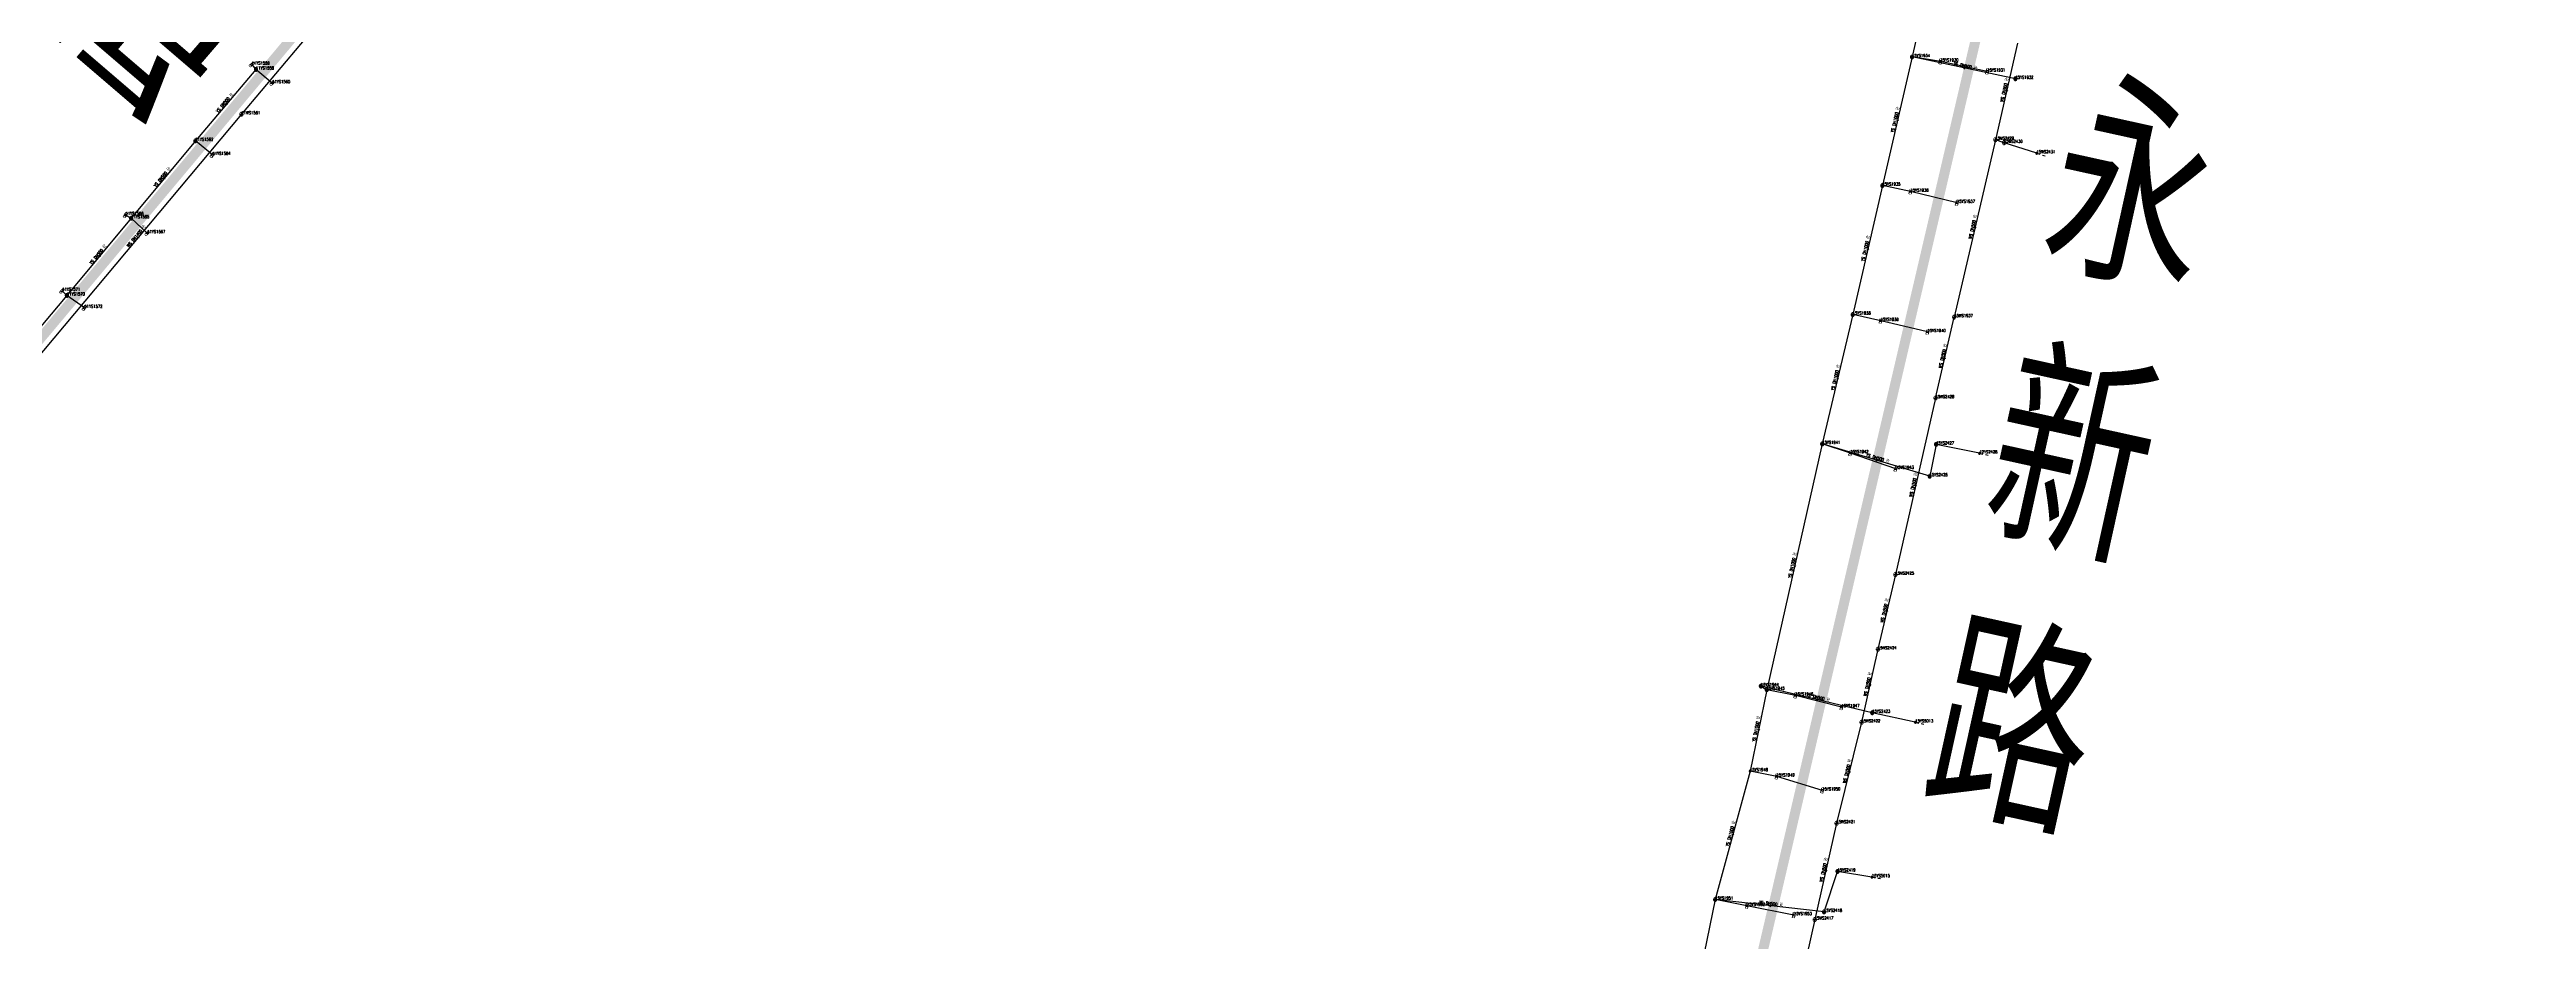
# Model space of a CAD drawing. Extents: x 78813 to 99477, y 2421021 to 2448125.
# Drawn here: x 82647 to 83394, y 2435179 to 2435448 of the extents above; entities that cross this region are included whole.
import ezdxf
from ezdxf.enums import TextEntityAlignment as Align

# ---------------------------------------------------------------- set-up
doc = ezdxf.new("R2010")
doc.units = 0
doc.set_wipeout_variables(frame=1)
doc.layers.get('0').update_dxf_attribs({"linetype": 'CONTINUOUS'})
for name, color, linetype in [('DX_WS', 16, 'CONTINUOUS'), ('DX_YS', 42, 'CONTINUOUS'), ('道路', 5, 'CONTINUOUS')]:
    doc.layers.add(name, color=color, linetype=linetype)
doc.layers.add('WSLINE', color=7, linetype='CONTINUOUS', true_color=0x7f0000)
doc.layers.add('YSLINE', color=7, linetype='CONTINUOUS', true_color=0xcc9900)
doc.layers.add('道路名称', color=7, linetype='CONTINUOUS', lineweight=0)
doc.styles.add('CcNameZT', font='txt.SHX', dxfattribs={"width": 0.8, "bigfont": 'HZTXT.SHX'})
doc.styles.get("Standard").update_dxf_attribs({"font": 'txt.shx', "bigfont": 'hztxt.shx'})
doc.styles.add('宋体0.7', font='', dxfattribs={"width": 0.7})
doc.styles.get('宋体0.7').set_extended_font_data('SimSun')

# ---------------------------------------------------------------- blocks, each defined once
blk = doc.blocks.new('GC546')
at = {"color": 0}
for p in [(0.866, 0.5), (0.866, -0.5)]:
    blk.add_line(p, (0, 0), dxfattribs=at)
blk = doc.blocks.new('PS污水井')
blk.add_lwpolyline([(1, 0), (1, 0.1), (1, 0.1), (1, 0.2), (1, 0.3), (0.9, 0.3), (0.9, 0.4), (0.9, 0.5), (0.8, 0.5), (0.8, 0.6), (0.8, 0.6), (0.7, 0.7), (0.7, 0.7), (0.6, 0.8), (0.6, 0.8), (0.5, 0.9), (0.4, 0.9), (0.4, 0.9), (0.3, 1), (0.2, 1), (0.2, 1), (0.1, 1), (0, 1), (0, 1), (-0.1, 1), (-0.2, 1), (-0.2, 1), (-0.3, 1), (-0.4, 0.9), (-0.4, 0.9), (-0.5, 0.9), (-0.6, 0.8), (-0.6, 0.8), (-0.7, 0.7), (-0.7, 0.7), (-0.8, 0.6), (-0.8, 0.6), (-0.8, 0.5), (-0.9, 0.5), (-0.9, 0.4), (-0.9, 0.3), (-1, 0.3), (-1, 0.2), (-1, 0.1), (-1, 0.1), (-1, 0), (-1, -0.1), (-1, -0.1), (-1, -0.2), (-1, -0.3), (-0.9, -0.3), (-0.9, -0.4), (-0.9, -0.5), (-0.8, -0.5), (-0.8, -0.6), (-0.8, -0.6), (-0.7, -0.7), (-0.7, -0.7), (-0.6, -0.8), (-0.6, -0.8), (-0.5, -0.9), (-0.4, -0.9), (-0.4, -0.9), (-0.3, -1), (-0.2, -1), (-0.2, -1), (-0.1, -1), (0, -1), (0, -1), (0.1, -1), (0.2, -1), (0.2, -1), (0.3, -1), (0.4, -0.9), (0.4, -0.9), (0.5, -0.9), (0.6, -0.8), (0.6, -0.8), (0.7, -0.7), (0.7, -0.7), (0.8, -0.6), (0.8, -0.6), (0.8, -0.5), (0.9, -0.5), (0.9, -0.4), (0.9, -0.3), (1, -0.3), (1, -0.2), (1, -0.1), (1, 0)], close=True)
blk.add_wipeout([(1, 0), (1, 0.1), (1, 0.1), (1, 0.2), (1, 0.3), (0.9, 0.3), (0.9, 0.4), (0.9, 0.5), (0.8, 0.5), (0.8, 0.6), (0.8, 0.6), (0.7, 0.7), (0.7, 0.7), (0.6, 0.8), (0.6, 0.8), (0.5, 0.9), (0.4, 0.9), (0.4, 0.9), (0.3, 1), (0.2, 1), (0.2, 1), (0.1, 1), (0, 1), (0, 1), (-0.1, 1), (-0.2, 1), (-0.2, 1), (-0.3, 1), (-0.4, 0.9), (-0.4, 0.9), (-0.5, 0.9), (-0.6, 0.8), (-0.6, 0.8), (-0.7, 0.7), (-0.7, 0.7), (-0.8, 0.6), (-0.8, 0.6), (-0.8, 0.5), (-0.9, 0.5), (-0.9, 0.4), (-0.9, 0.3), (-1, 0.3), (-1, 0.2), (-1, 0.1), (-1, 0.1), (-1, 0), (-1, -0.1), (-1, -0.1), (-1, -0.2), (-1, -0.3), (-0.9, -0.3), (-0.9, -0.4), (-0.9, -0.5), (-0.8, -0.5), (-0.8, -0.6), (-0.8, -0.6), (-0.7, -0.7), (-0.7, -0.7), (-0.6, -0.8), (-0.6, -0.8), (-0.5, -0.9), (-0.4, -0.9), (-0.4, -0.9), (-0.3, -1), (-0.2, -1), (-0.2, -1), (-0.1, -1), (0, -1), (0, -1), (0.1, -1), (0.2, -1), (0.2, -1), (0.3, -1), (0.4, -0.9), (0.4, -0.9), (0.5, -0.9), (0.6, -0.8), (0.6, -0.8), (0.7, -0.7), (0.7, -0.7), (0.8, -0.6), (0.8, -0.6), (0.8, -0.5), (0.9, -0.5), (0.9, -0.4), (0.9, -0.3), (1, -0.3), (1, -0.2), (1, -0.1)])
for p, q in [((-1, 0), (0, 0)), ((0, 1), (0, 0)), ((0, 0), (0, -1)), ((0, 0), (1, 0))]:
    blk.add_line(p, q)
blk = doc.blocks.new('PS非普查')
blk.add_lwpolyline([(3.7, 0), (5.3, 0)])
blk.add_wipeout([(0.5, 0), (0.5, 0), (0.5, 0.1), (0.5, 0.1), (0.5, 0.1), (0.5, 0.2), (0.5, 0.2), (0.4, 0.2), (0.4, 0.3), (0.4, 0.3), (0.4, 0.3), (0.4, 0.3), (0.3, 0.4), (0.3, 0.4), (0.3, 0.4), (0.2, 0.4), (0.2, 0.4), (0.2, 0.5), (0.2, 0.5), (0.1, 0.5), (0.1, 0.5), (0.1, 0.5), (0, 0.5), (0, 0.5), (-0.1, 0.5), (-0.1, 0.5), (-0.1, 0.5), (-0.2, 0.5), (-0.2, 0.5), (-0.2, 0.4), (-0.3, 0.4), (-0.3, 0.4), (-0.3, 0.4), (-0.3, 0.4), (-0.4, 0.3), (-0.4, 0.3), (-0.4, 0.3), (-0.4, 0.3), (-0.4, 0.2), (-0.5, 0.2), (-0.5, 0.2), (-0.5, 0.1), (-0.5, 0.1), (-0.5, 0.1), (-0.5, 0), (-0.5, 0), (-0.5, 0), (-0.5, -0.1), (-0.5, -0.1), (-0.5, -0.1), (-0.5, -0.2), (-0.5, -0.2), (-0.4, -0.2), (-0.4, -0.3), (-0.4, -0.3), (-0.4, -0.3), (-0.4, -0.3), (-0.3, -0.4), (-0.3, -0.4), (-0.3, -0.4), (-0.3, -0.4), (-0.2, -0.4), (-0.2, -0.5), (-0.2, -0.5), (-0.1, -0.5), (-0.1, -0.5), (-0.1, -0.5), (0, -0.5), (0, -0.5), (0.1, -0.5), (0.1, -0.5), (0.1, -0.5), (0.2, -0.5), (0.2, -0.5), (0.2, -0.4), (0.2, -0.4), (0.3, -0.4), (0.3, -0.4), (0.3, -0.4), (0.4, -0.3), (0.4, -0.3), (0.4, -0.3), (0.4, -0.3), (0.4, -0.2), (0.5, -0.2), (0.5, -0.2), (0.5, -0.1), (0.5, -0.1), (0.5, -0.1)])
blk.add_line((0.5, 0), (2.1, 0))
blk.add_lwpolyline([(0.5, 0), (0.5, 0), (0.5, 0.1), (0.5, 0.1), (0.5, 0.1), (0.5, 0.2), (0.5, 0.2), (0.4, 0.2), (0.4, 0.3), (0.4, 0.3), (0.4, 0.3), (0.4, 0.3), (0.3, 0.4), (0.3, 0.4), (0.3, 0.4), (0.2, 0.4), (0.2, 0.4), (0.2, 0.5), (0.2, 0.5), (0.1, 0.5), (0.1, 0.5), (0.1, 0.5), (0, 0.5), (0, 0.5), (-0.1, 0.5), (-0.1, 0.5), (-0.1, 0.5), (-0.2, 0.5), (-0.2, 0.5), (-0.2, 0.4), (-0.3, 0.4), (-0.3, 0.4), (-0.3, 0.4), (-0.3, 0.4), (-0.4, 0.3), (-0.4, 0.3), (-0.4, 0.3), (-0.4, 0.3), (-0.4, 0.2), (-0.5, 0.2), (-0.5, 0.2), (-0.5, 0.1), (-0.5, 0.1), (-0.5, 0.1), (-0.5, 0), (-0.5, 0), (-0.5, 0), (-0.5, -0.1), (-0.5, -0.1), (-0.5, -0.1), (-0.5, -0.2), (-0.5, -0.2), (-0.4, -0.2), (-0.4, -0.3), (-0.4, -0.3), (-0.4, -0.3), (-0.4, -0.3), (-0.3, -0.4), (-0.3, -0.4), (-0.3, -0.4), (-0.3, -0.4), (-0.2, -0.4), (-0.2, -0.5), (-0.2, -0.5), (-0.1, -0.5), (-0.1, -0.5), (-0.1, -0.5), (0, -0.5), (0, -0.5), (0.1, -0.5), (0.1, -0.5), (0.1, -0.5), (0.2, -0.5), (0.2, -0.5), (0.2, -0.4), (0.2, -0.4), (0.3, -0.4), (0.3, -0.4), (0.3, -0.4), (0.4, -0.3), (0.4, -0.3), (0.4, -0.3), (0.4, -0.3), (0.4, -0.2), (0.5, -0.2), (0.5, -0.2), (0.5, -0.1), (0.5, -0.1), (0.5, -0.1), (0.5, 0)], close=True)
blk = doc.blocks.new('PS雨水井')
blk.add_lwpolyline([(1, 0), (1, 0.1), (1, 0.1), (1, 0.2), (1, 0.3), (0.9, 0.3), (0.9, 0.4), (0.9, 0.5), (0.8, 0.5), (0.8, 0.6), (0.8, 0.6), (0.7, 0.7), (0.7, 0.7), (0.6, 0.8), (0.6, 0.8), (0.5, 0.9), (0.4, 0.9), (0.4, 0.9), (0.3, 1), (0.2, 1), (0.2, 1), (0.1, 1), (0, 1), (0, 1), (-0.1, 1), (-0.2, 1), (-0.2, 1), (-0.3, 1), (-0.4, 0.9), (-0.4, 0.9), (-0.5, 0.9), (-0.6, 0.8), (-0.6, 0.8), (-0.7, 0.7), (-0.7, 0.7), (-0.8, 0.6), (-0.8, 0.6), (-0.8, 0.5), (-0.9, 0.5), (-0.9, 0.4), (-0.9, 0.3), (-1, 0.3), (-1, 0.2), (-1, 0.1), (-1, 0.1), (-1, 0), (-1, -0.1), (-1, -0.1), (-1, -0.2), (-1, -0.3), (-0.9, -0.3), (-0.9, -0.4), (-0.9, -0.5), (-0.8, -0.5), (-0.8, -0.6), (-0.8, -0.6), (-0.7, -0.7), (-0.7, -0.7), (-0.6, -0.8), (-0.6, -0.8), (-0.5, -0.9), (-0.4, -0.9), (-0.4, -0.9), (-0.3, -1), (-0.2, -1), (-0.2, -1), (-0.1, -1), (0, -1), (0, -1), (0.1, -1), (0.2, -1), (0.2, -1), (0.3, -1), (0.4, -0.9), (0.4, -0.9), (0.5, -0.9), (0.6, -0.8), (0.6, -0.8), (0.7, -0.7), (0.7, -0.7), (0.8, -0.6), (0.8, -0.6), (0.8, -0.5), (0.9, -0.5), (0.9, -0.4), (0.9, -0.3), (1, -0.3), (1, -0.2), (1, -0.1), (1, 0)], close=True)
blk.add_wipeout([(1, 0), (1, 0.1), (1, 0.1), (1, 0.2), (1, 0.3), (0.9, 0.3), (0.9, 0.4), (0.9, 0.5), (0.8, 0.5), (0.8, 0.6), (0.8, 0.6), (0.7, 0.7), (0.7, 0.7), (0.6, 0.8), (0.6, 0.8), (0.5, 0.9), (0.4, 0.9), (0.4, 0.9), (0.3, 1), (0.2, 1), (0.2, 1), (0.1, 1), (0, 1), (0, 1), (-0.1, 1), (-0.2, 1), (-0.2, 1), (-0.3, 1), (-0.4, 0.9), (-0.4, 0.9), (-0.5, 0.9), (-0.6, 0.8), (-0.6, 0.8), (-0.7, 0.7), (-0.7, 0.7), (-0.8, 0.6), (-0.8, 0.6), (-0.8, 0.5), (-0.9, 0.5), (-0.9, 0.4), (-0.9, 0.3), (-1, 0.3), (-1, 0.2), (-1, 0.1), (-1, 0.1), (-1, 0), (-1, -0.1), (-1, -0.1), (-1, -0.2), (-1, -0.3), (-0.9, -0.3), (-0.9, -0.4), (-0.9, -0.5), (-0.8, -0.5), (-0.8, -0.6), (-0.8, -0.6), (-0.7, -0.7), (-0.7, -0.7), (-0.6, -0.8), (-0.6, -0.8), (-0.5, -0.9), (-0.4, -0.9), (-0.4, -0.9), (-0.3, -1), (-0.2, -1), (-0.2, -1), (-0.1, -1), (0, -1), (0, -1), (0.1, -1), (0.2, -1), (0.2, -1), (0.3, -1), (0.4, -0.9), (0.4, -0.9), (0.5, -0.9), (0.6, -0.8), (0.6, -0.8), (0.7, -0.7), (0.7, -0.7), (0.8, -0.6), (0.8, -0.6), (0.8, -0.5), (0.9, -0.5), (0.9, -0.4), (0.9, -0.3), (1, -0.3), (1, -0.2), (1, -0.1)])
for p, q in [((-1, 0), (0, 0)), ((-0.9, 0.5), (0, 0.5)), ((0, 1), (0, 0)), ((0, 0.5), (0.9, 0.5)), ((0, 0), (0, -1)), ((0, 0), (1, 0)), ((-0.9, -0.5), (0, -0.5)), ((0, -0.5), (0.9, -0.5))]:
    blk.add_line(p, q)
blk = doc.blocks.new('PS雨篦')
blk.add_lwpolyline([(-1.5, 0.5), (0, 0.5), (1.5, 0.5), (1.5, -0.5), (0, -0.5), (-1.5, -0.5)], close=True)
blk.add_wipeout([(-1.5, 0.5), (0, 0.5), (1.5, 0.5), (1.5, -0.5), (0, -0.5), (-1.5, -0.5)])
for p, q in [((-0.5, -0.5), (-0.5, 0.5)), ((0.5, -0.5), (0.5, 0.5))]:
    blk.add_line(p, q)
blk = doc.blocks.new('PS管线点')
blk.add_wipeout([(0.5, 0), (0.5, 0), (0.5, 0.1), (0.5, 0.1), (0.5, 0.1), (0.5, 0.2), (0.5, 0.2), (0.4, 0.2), (0.4, 0.3), (0.4, 0.3), (0.4, 0.3), (0.4, 0.3), (0.3, 0.4), (0.3, 0.4), (0.3, 0.4), (0.2, 0.4), (0.2, 0.4), (0.2, 0.5), (0.2, 0.5), (0.1, 0.5), (0.1, 0.5), (0.1, 0.5), (0, 0.5), (0, 0.5), (-0.1, 0.5), (-0.1, 0.5), (-0.1, 0.5), (-0.2, 0.5), (-0.2, 0.5), (-0.2, 0.4), (-0.3, 0.4), (-0.3, 0.4), (-0.3, 0.4), (-0.3, 0.4), (-0.4, 0.3), (-0.4, 0.3), (-0.4, 0.3), (-0.4, 0.3), (-0.4, 0.2), (-0.5, 0.2), (-0.5, 0.2), (-0.5, 0.1), (-0.5, 0.1), (-0.5, 0.1), (-0.5, 0), (-0.5, 0), (-0.5, 0), (-0.5, -0.1), (-0.5, -0.1), (-0.5, -0.1), (-0.5, -0.2), (-0.5, -0.2), (-0.4, -0.2), (-0.4, -0.3), (-0.4, -0.3), (-0.4, -0.3), (-0.4, -0.3), (-0.3, -0.4), (-0.3, -0.4), (-0.3, -0.4), (-0.3, -0.4), (-0.2, -0.4), (-0.2, -0.5), (-0.2, -0.5), (-0.1, -0.5), (-0.1, -0.5), (-0.1, -0.5), (0, -0.5), (0, -0.5), (0.1, -0.5), (0.1, -0.5), (0.1, -0.5), (0.2, -0.5), (0.2, -0.5), (0.2, -0.4), (0.2, -0.4), (0.3, -0.4), (0.3, -0.4), (0.3, -0.4), (0.4, -0.3), (0.4, -0.3), (0.4, -0.3), (0.4, -0.3), (0.4, -0.2), (0.5, -0.2), (0.5, -0.2), (0.5, -0.1), (0.5, -0.1), (0.5, -0.1)])
blk.add_lwpolyline([(0.5, 0), (0.5, 0), (0.5, 0.1), (0.5, 0.1), (0.5, 0.1), (0.5, 0.2), (0.5, 0.2), (0.4, 0.2), (0.4, 0.3), (0.4, 0.3), (0.4, 0.3), (0.4, 0.3), (0.3, 0.4), (0.3, 0.4), (0.3, 0.4), (0.2, 0.4), (0.2, 0.4), (0.2, 0.5), (0.2, 0.5), (0.1, 0.5), (0.1, 0.5), (0.1, 0.5), (0, 0.5), (0, 0.5), (-0.1, 0.5), (-0.1, 0.5), (-0.1, 0.5), (-0.2, 0.5), (-0.2, 0.5), (-0.2, 0.4), (-0.3, 0.4), (-0.3, 0.4), (-0.3, 0.4), (-0.3, 0.4), (-0.4, 0.3), (-0.4, 0.3), (-0.4, 0.3), (-0.4, 0.3), (-0.4, 0.2), (-0.5, 0.2), (-0.5, 0.2), (-0.5, 0.1), (-0.5, 0.1), (-0.5, 0.1), (-0.5, 0), (-0.5, 0), (-0.5, 0), (-0.5, -0.1), (-0.5, -0.1), (-0.5, -0.1), (-0.5, -0.2), (-0.5, -0.2), (-0.4, -0.2), (-0.4, -0.3), (-0.4, -0.3), (-0.4, -0.3), (-0.4, -0.3), (-0.3, -0.4), (-0.3, -0.4), (-0.3, -0.4), (-0.3, -0.4), (-0.2, -0.4), (-0.2, -0.5), (-0.2, -0.5), (-0.1, -0.5), (-0.1, -0.5), (-0.1, -0.5), (0, -0.5), (0, -0.5), (0.1, -0.5), (0.1, -0.5), (0.1, -0.5), (0.2, -0.5), (0.2, -0.5), (0.2, -0.4), (0.2, -0.4), (0.3, -0.4), (0.3, -0.4), (0.3, -0.4), (0.4, -0.3), (0.4, -0.3), (0.4, -0.3), (0.4, -0.3), (0.4, -0.2), (0.5, -0.2), (0.5, -0.2), (0.5, -0.1), (0.5, -0.1), (0.5, -0.1), (0.5, 0)], close=True)

msp = doc.modelspace()

# ---------------------------------------------------------------- block references
at = {"layer": 'DX_WS', "yscale": 0.5, "zscale": 0.5}
for name, p, xscale, rotation in [('GC546', (83237.05, 2435435.12, -0.96), 0.4999999999466622, 77.03232449977547), ('PS非普查', (83246.15, 2435416.51, -0.66), 0.5000000000238385, 342.1980795040897), ('GC546', (83227.51, 2435393.85, -1.1), 0.4999999998758886, 76.96281054747958), ('GC546', (82673.84, 2435390.79, -1.81), 0.4999999998909669, 50.04782880013781), ('GC546', (83218.5, 2435354.91, -1.11), 0.4999999998377933, 256.9733595059571), ('GC546', (83209.62, 2435316.09, -1.27), 0.4999999998240323, 77.19615244442588), ('GC546', (83200.94, 2435278.21, -1.45), 0.500000000094509, 76.84136033643871), ('GC546', (83195.85, 2435255.94, -1.53), 0.4999999999979575, 77.41690466906353), ('GC546', (83189.64, 2435229.72, -1.59), 0.5000000001125189, 76.13217528236555), ('GC546', (83182.59, 2435199.98, -1.5), 0.5000000001787412, 77.20588473495809)]:
    msp.add_blockref(name, p, dxfattribs=dict(at, xscale=xscale, rotation=rotation))
at = {"layer": 'DX_WS', "xscale": 0.5, "yscale": 0.5, "zscale": 0.5}
for p in [(82705.23, 2435428.27, -1.88), (83236.31, 2435419.67, -0.86), (83221.32, 2435367.1, -1.12), (83215.68, 2435342.72, -1.1), (83203.57, 2435289.46, -1.43), (83198.31, 2435266.95, -1.46), (83193.4, 2435244.94, -1.59), (83185.88, 2435214.5, -1.59), (83179.29, 2435185.47, -1.4)]:
    msp.add_blockref('PS污水井', p, dxfattribs=at)
at = {"layer": 'DX_YS', "xscale": 0.5, "yscale": 0.5, "zscale": 0.5}
for name, p in [('PS雨水井', (83208.61, 2435445.53, 0.2)), ('PS雨水井', (82709.62, 2435441.78, 0.19)), ('PS雨水井', (82691.35, 2435420.25, 0.08)), ('PS雨水井', (83199.69, 2435406.75, 0.22)), ('PS雨水井', (82672.02, 2435396.92, -0.08)), ('PS雨水井', (82652.65, 2435373.65, -0.36)), ('PS雨水井', (83190.73, 2435367.87, 0.39)), ('PS雨水井', (83181.55, 2435328.88, 0.46)), ('PS雨水井', (83215.85, 2435328.74, 0.26)), ('PS雨水井', (83164.8, 2435254.78, 0.48)), ('PS管线点', (83159.78, 2435230.22, 0.44)), ('PS雨水井', (83149.28, 2435191.49, 0.41))]:
    msp.add_blockref(name, p, dxfattribs=at)
at = {"layer": 'DX_YS', "yscale": 0.5, "zscale": 0.5}
for name, p, xscale, rotation in [('PS雨篦', (83217.16, 2435444.18, 1.01), 0.5000000000029512, 81.05800970871496), ('GC546', (83224.18, 2435442.24, 0.81), 0.5000000000507598, 348.0651706642237), ('PS雨篦', (83231.26, 2435441.15, 1.17), 0.5000000001866244, 77.84750888828496), ('GC546', (82700.49, 2435431.02, 0.13), 0.5000000000056893, 49.6870251013174), ('GC546', (83204.15, 2435426.14, 0.21), 0.5000000001860856, 77.04121533066231), ('PS雨篦', (82696.52, 2435416, 2.05), 0.4999999998875759, 50.50148316992198), ('GC546', (82681.69, 2435408.58, 0), 0.4999999999346607, 50.35470181504304), ('PS雨篦', (83208.18, 2435404.93, 1.07), 0.5000000001446745, 77.87573587448583), ('PS雨篦', (83222.16, 2435401.56, 1.26), 0.4999999998989053, 76.44104928471998), ('GC546', (82662.34, 2435385.28, -0.22), 0.4999999998891881, 50.23101360466041), ('GC546', (83195.21, 2435387.31, 0.3), 0.5000000001206231, 77.0215278390768), ('PS雨篦', (82657.93, 2435369.9, 2.1), 0.5000000000270051, 54.60937916799107), ('PS雨篦', (83199.16, 2435365.95, 1.24), 0.5000000000439352, 77.1907382521286), ('PS雨篦', (83213.28, 2435362.62, 1.43), 0.4999999998515524, 76.70568994325735), ('GC546', (83186.14, 2435348.38, 0.43), 0.5000000001000748, 76.75063405057337), ('PS雨篦', (83190.07, 2435326.12, 1.23), 0.4999999999350647, 72.07870139576809), ('PS非普查', (83228.91, 2435326.04, 0.25), 0.4999999999701792, 348.2939423966083), ('GC546', (83197.73, 2435324.02, 1.25), 0.4999999999542036, 343.2712021229434), ('PS雨篦', (83203.73, 2435321.35, 1.4), 0.5000000000040657, 70.72863929889475), ('GC546', (83173.18, 2435291.83, 0.47), 0.5000000001240721, 77.26643653933142), ('PS雨篦', (83173.44, 2435253.02, 1.5), 0.5000000001149243, 78.47968005712832), ('GC546', (83179.82, 2435251.83, 1.13), 0.5000000000021222, 346.5028462827772), ('PS雨篦', (83187.35, 2435249.47, 1.65), 0.4999999999530471, 75.68410665515998), ('PS非普查', (83209.58, 2435244.94, 1.65), 0.5000000000117167, 347.5595712134909), ('GC546', (83162.29, 2435242.5, 0.46), 0.4999999999684233, 78.4489273603895), ('PS雨篦', (83167.81, 2435228.61, 1.34), 0.4999999999789388, 78.68320690705896), ('PS雨篦', (83181.57, 2435224.42, 1.57), 0.500000000113382, 73.05425982280207), ('GC546', (83154.53, 2435210.85, 0.43), 0.499999999930093, 74.8227641595738), ('PS非普查', (83196.5, 2435198.26, 1.15), 0.4999999999673627, 350.5268994909444), ('PS雨篦', (83158.86, 2435189.62, 1.58), 0.499999999786689, 79.00430082070659), ('GC546', (83165.69, 2435189.63, 0.7), 0.5000000000200758, 353.5620980388245), ('PS雨篦', (83173.02, 2435186.81, 1.67), 0.50000000010082, 78.76478284042479)]:
    msp.add_blockref(name, p, dxfattribs=dict(at, xscale=xscale, rotation=rotation))

# ---------------------------------------------------------------- texts
at = {"layer": 'DX_WS', "style": 'CcNameZT', "width": 0.8}
for rotation, p in [(76.84136, (83200.7, 2435278.26, -1.43)), (77.4169, (83195.61, 2435256, -1.46)), (76.13218, (83189.4, 2435229.78, -1.59))]:
    msp.add_text(' WS DN500 砼', height=0.9, rotation=rotation, dxfattribs=at).set_placement(p, align=Align.CENTER)
at = {"layer": 'DX_YS', "style": 'CcNameZT', "width": 0.8}
for s, rotation, p in [(' YS DN1000 砼', 77.04122, (83203.91, 2435426.2, 0.2)), (' YS DN500 砼', 50.3547, (82681.5, 2435408.74, 0.08)), (' YS DN500 砼', 50.23101, (82662.15, 2435385.44, -0.08)), (' YS DN1000 砼', 77.02153, (83194.97, 2435387.37, 0.22)), (' YS DN1000 砼', 76.75063, (83185.9, 2435348.43, 0.39)), (' YS DN1000 砼', 77.26644, (83172.93, 2435291.89, 0.46)), (' YS DN1000 砼', 78.44893, (83162.05, 2435242.55, 0.48)), (' YS DN1000 砼', 74.82276, (83154.29, 2435210.92, 0.44))]:
    msp.add_text(s, height=0.9, rotation=rotation, dxfattribs=at).set_placement(p, align=Align.CENTER)

# ---------------------------------------------------------------- next in the draw order: linework, layer by layer
at = {"layer": 'WSLINE'}
for p, q in [((83215.68, 2435342.72, -1.1), (83221.32, 2435367.1, -1.12)), ((83203.57, 2435289.46, -1.43), (83198.31, 2435266.95, -1.46))]:
    msp.add_line(p, q, dxfattribs=at)
at = {"layer": 'YSLINE'}
for p, q in [((83217.32, 2435484.32, 0.09), (83208.61, 2435445.53, 0.2)), ((83208.61, 2435445.53, 0.2), (83199.69, 2435406.75, 0.22)), ((83217.16, 2435444.18, 1.01), (83208.61, 2435445.53, 0.72)), ((83231.26, 2435441.15, 1.17), (83217.16, 2435444.18, 1.01)), ((82696.52, 2435416, 2.05), (82691.35, 2435420.25, 1.84)), ((83199.69, 2435406.75, 0.22), (83190.73, 2435367.87, 0.39)), ((83208.18, 2435404.93, 1.07), (83199.69, 2435406.75, 1.07)), ((83222.16, 2435401.56, 1.26), (83208.18, 2435404.93, 1.07)), ((83190.73, 2435367.87, 0.39), (83181.55, 2435328.88, 0.46)), ((83199.16, 2435365.95, 1.24), (83190.73, 2435367.87, 1.29)), ((83213.28, 2435362.62, 1.43), (83199.16, 2435365.95, 1.24)), ((83190.07, 2435326.12, 1.23), (83181.55, 2435328.88, 1.31)), ((83203.73, 2435321.35, 1.4), (83190.07, 2435326.12, 1.23)), ((83228.91, 2435326.04, 0.25), (83215.85, 2435328.74, 0.26)), ((83187.35, 2435249.47, 1.65), (83173.44, 2435253.02, 1.5)), ((83159.78, 2435230.22, 0.44), (83149.28, 2435191.49, 0.41)), ((83167.81, 2435228.61, 1.34), (83159.78, 2435230.22, 0.44)), ((83181.57, 2435224.42, 1.57), (83167.81, 2435228.61, 1.34)), ((83149.28, 2435191.49, 0.41), (83141.41, 2435153.19, 0.5)), ((83158.86, 2435189.62, 1.58), (83149.28, 2435191.49, 1.53)), ((83173.02, 2435186.81, 1.67), (83158.86, 2435189.62, 1.58))]:
    msp.add_line(p, q, dxfattribs=at)

# ---------------------------------------------------------------- next in the draw order: block references
at = {"layer": 'DX_WS', "xscale": 0.5, "yscale": 0.5, "zscale": 0.5}
msp.add_blockref('PS污水井', (83233.71, 2435420.6, -1.07), dxfattribs=at)
at = {"layer": 'DX_YS', "yscale": 0.5, "zscale": 0.5}
for p, xscale, rotation in [((82708.33, 2435443.24, 2.18), 0.4999999998991543, 221.5506151318166), ((82714.52, 2435437.65, 2.17), 0.5000000001440418, 49.81195887901443), ((82670.3, 2435397.9, 1.97), 0.4999999998987219, 240.384657391554), ((82676.87, 2435392.43, 2.02), 0.5000000000021345, 47.18963632893763), ((82651.21, 2435375.06, 1.99), 0.5000000001120521, 225.5620989517159)]:
    msp.add_blockref('PS雨篦', p, dxfattribs=dict(at, xscale=xscale, rotation=rotation))
at = {"layer": 'DX_YS', "xscale": 0.5, "yscale": 0.5, "zscale": 0.5}
for p in [(83239.75, 2435438.95, 1.19), (83213.91, 2435319.15, 2.04), (83163.04, 2435255.86, 0.79), (83196.6, 2435247.81, 1.6), (83186.15, 2435199.99, 1.51), (83182.09, 2435187.78, 0.99)]:
    msp.add_blockref('PS雨水井', p, dxfattribs=at)

# ---------------------------------------------------------------- next in the draw order: texts
at = {"layer": 'DX_WS', "width": 0.8}
for s, p in [('11WS1561', (82705.23, 2435428.27, -1.88)), ('15WS2431', (83246.15, 2435416.51, -0.66)), ('15WS1937', (83221.32, 2435367.1, -1.12)), ('15WS2428', (83215.68, 2435342.72, -1.1)), ('15WS2425', (83203.57, 2435289.46, -1.43)), ('15WS2424', (83198.31, 2435266.95, -1.46)), ('15WS2421', (83185.88, 2435214.5, -1.59))]:
    msp.add_text(s, height=0.9, dxfattribs=at).set_placement(p)
at = {"layer": 'DX_WS', "style": 'CcNameZT', "width": 0.8}
for rotation, p in [(76.96281, (83227.27, 2435393.91, -1.07)), (76.97336, (83218.25, 2435354.97, -1.1))]:
    msp.add_text(' WS DN500 砼', height=0.9, rotation=rotation, dxfattribs=at).set_placement(p, align=Align.CENTER)
at = {"layer": 'DX_YS', "width": 0.8}
for s, p in [('15YS1934', (83208.61, 2435445.53, 0.2)), ('15YS1930', (83217.16, 2435444.18, 1.01)), ('11YS1562', (82691.35, 2435420.25, 0.08)), ('11YS1564', (82696.52, 2435416, 2.05)), ('15YS1935', (83199.69, 2435406.75, 0.22)), ('15YS1936', (83208.18, 2435404.93, 1.07)), ('15YS1937', (83222.16, 2435401.56, 1.26)), ('11YS1572', (82657.93, 2435369.9, 2.1)), ('15YS1938', (83190.73, 2435367.87, 0.39)), ('15YS1939', (83199.16, 2435365.95, 1.24)), ('15YS1940', (83213.28, 2435362.62, 1.43)), ('15YS1941', (83181.55, 2435328.88, 0.46)), ('15YS1942', (83190.07, 2435326.12, 1.23)), ('15YS2427', (83215.85, 2435328.74, 0.26)), ('12YS2428', (83228.91, 2435326.04, 0.25)), ('15YS1943', (83203.73, 2435321.35, 1.4)), ('15YS1946', (83173.44, 2435253.02, 1.5)), ('15YS1947', (83187.35, 2435249.47, 1.65)), ('15YS5013', (83209.58, 2435244.94, 1.65)), ('15YS1948', (83159.78, 2435230.22, 0.44)), ('15YS1949', (83167.81, 2435228.61, 1.34)), ('15YS1950', (83181.57, 2435224.42, 1.57)), ('15YS5015', (83196.5, 2435198.26, 1.15)), ('15YS1951', (83149.28, 2435191.49, 0.41)), ('15YS1952', (83158.86, 2435189.62, 1.58)), ('15YS1953', (83173.02, 2435186.81, 1.67))]:
    msp.add_text(s, height=0.9, dxfattribs=at).set_placement(p)
at = {"layer": 'DX_YS', "style": 'CcNameZT', "width": 0.8}
for rotation, p in [(348.06517, (83224.24, 2435442.48, 1.19)), (49.68703, (82700.3, 2435431.18, 0.19)), (343.2712, (83197.8, 2435324.26, 2.04)), (346.50285, (83179.88, 2435252.08, 1.6)), (353.5621, (83165.71, 2435189.88, 0.99))]:
    msp.add_text(' YS DN500 砼', height=0.9, rotation=rotation, dxfattribs=at).set_placement(p, align=Align.CENTER)

# ---------------------------------------------------------------- next in the draw order: linework, layer by layer
at = {"layer": 'WSLINE'}
for p, q in [((82762.27, 2435496.17, -1.92), (82705.23, 2435428.27, -1.88)), ((83240.39, 2435449.65, -0.85), (83233.71, 2435420.6, -1.07)), ((82705.23, 2435428.27, -1.88), (82642.44, 2435353.31, -1.74)), ((83233.71, 2435420.6, -1.07), (83221.32, 2435367.1, -1.12)), ((83236.31, 2435419.67, -0.86), (83233.71, 2435420.6, -1.07)), ((83246.15, 2435416.51, -0.66), (83236.31, 2435419.67, -0.86)), ((83215.68, 2435342.72, -1.1), (83203.57, 2435289.46, -1.43)), ((83198.31, 2435266.95, -1.46), (83193.4, 2435244.94, -1.59)), ((83193.4, 2435244.94, -1.59), (83185.88, 2435214.5, -1.59)), ((83185.88, 2435214.5, -1.59), (83179.29, 2435185.47, -1.4)), ((83179.29, 2435185.47, -1.4), (83165.32, 2435122.78, -1.34))]:
    msp.add_line(p, q, dxfattribs=at)
at = {"layer": 'YSLINE'}
for p, q in [((83239.75, 2435438.95, 1.19), (83208.61, 2435445.53, 0.42)), ((82709.62, 2435441.78, 0.19), (82691.35, 2435420.25, 0.08)), ((82708.33, 2435443.24, 2.18), (82709.62, 2435441.78, 1.95)), ((82714.52, 2435437.65, 2.17), (82709.62, 2435441.78, 1.95)), ((82691.35, 2435420.25, 0.08), (82672.02, 2435396.92, -0.08)), ((82672.02, 2435396.92, -0.08), (82652.65, 2435373.65, -0.36)), ((82670.3, 2435397.9, 1.97), (82672.02, 2435396.92, 1.75)), ((82676.87, 2435392.43, 2.02), (82672.02, 2435396.92, 1.77)), ((82652.65, 2435373.65, -0.36), (82633.22, 2435350.54, -0.49)), ((82651.21, 2435375.06, 1.99), (82652.65, 2435373.65, 1.77)), ((82657.93, 2435369.9, 2.1), (82652.65, 2435373.65, 1.79)), ((83181.55, 2435328.88, 0.46), (83164.8, 2435254.78, 0.48)), ((83213.91, 2435319.15, 2.04), (83181.55, 2435328.88, 0.46)), ((83215.85, 2435328.74, 0.26), (83213.91, 2435319.15, 2.04)), ((83164.8, 2435254.78, 0.48), (83159.78, 2435230.22, 0.44)), ((83163.04, 2435255.86, 0.79), (83164.8, 2435254.78, 0.51)), ((83196.6, 2435247.81, 1.6), (83163.04, 2435255.86, 0.66)), ((83173.44, 2435253.02, 1.5), (83164.8, 2435254.78, 1.59)), ((83209.58, 2435244.94, 1.65), (83196.6, 2435247.81, 1.6)), ((83182.09, 2435187.78, 0.99), (83186.15, 2435199.99, 1.51)), ((83196.5, 2435198.26, 1.15), (83186.15, 2435199.99, 1.51)), ((83182.09, 2435187.78, 0.99), (83149.28, 2435191.49, 0.41))]:
    msp.add_line(p, q, dxfattribs=at)
at = {"layer": '道路', "const_width": 3, "flags": 128}
for points in [[(83569.71, 2436466.25), (82170.88, 2434794.42), (82013.3, 2434608.56)], [(83924.32, 2435778.11), (83323.95, 2435863.33), (83262.08, 2435597.74), (83121.48, 2434995.42), (83051.94, 2434701.93), (82944.05, 2434162.52), (82588.48, 2433882.25)]]:
    msp.add_lwpolyline(points, dxfattribs=at)

# ---------------------------------------------------------------- next in the draw order: texts
at = {"layer": 'DX_WS', "style": 'CcNameZT', "width": 0.8}
for s, rotation, p in [(' WS DN500 砼', 77.03232, (83236.81, 2435435.18, -0.85)), (' WS DN1400 砼', 50.04783, (82673.64, 2435390.95, -1.88)), (' WS DN500 砼', 77.19615, (83209.38, 2435316.15, -1.1)), (' WS DN500 砼', 77.20588, (83182.34, 2435200.04, -1.59))]:
    msp.add_text(s, height=0.9, rotation=rotation, dxfattribs=at).set_placement(p, align=Align.CENTER)
at = {"layer": 'DX_WS', "width": 0.8}
for s, p in [('15WS2429', (83233.71, 2435420.6, -1.07)), ('15WS2430', (83236.31, 2435419.67, -0.86)), ('15WS2422', (83193.4, 2435244.94, -1.59)), ('15WS2417', (83179.29, 2435185.47, -1.4))]:
    msp.add_text(s, height=0.9, dxfattribs=at).set_placement(p)
at = {"layer": 'DX_YS', "width": 0.8}
for s, p in [('11YS1559', (82708.33, 2435443.24, 2.18)), ('11YS1558', (82709.62, 2435441.78, 0.19)), ('11YS1560', (82714.52, 2435437.65, 2.17)), ('15YS1931', (83231.26, 2435441.15, 1.17)), ('15YS1932', (83239.75, 2435438.95, 1.19)), ('11YS1566', (82670.3, 2435397.9, 1.97)), ('11YS1565', (82672.02, 2435396.92, -0.08)), ('11YS1567', (82676.87, 2435392.43, 2.02)), ('11YS1571', (82651.21, 2435375.06, 1.99)), ('11YS1570', (82652.65, 2435373.65, -0.36)), ('15YS2426', (83213.91, 2435319.15, 2.04)), ('15YS1944', (83163.04, 2435255.86, 0.79)), ('15YS1945', (83164.8, 2435254.78, 0.48)), ('15YS2423', (83196.6, 2435247.81, 1.6)), ('15YS2419', (83186.15, 2435199.99, 1.51)), ('15YS2418', (83182.09, 2435187.78, 0.99))]:
    msp.add_text(s, height=0.9, dxfattribs=at).set_placement(p)
at = {"layer": '道路名称', "style": '宋体0.7', "width": 0.7}
msp.add_text('化   联   三   路', height=50, rotation=49.3829, dxfattribs=at).set_placement((82440.52, 2435153.32))
at = {"layer": '道路名称', "insert": (83257.33, 2435436.85), "char_height": 50, "width": 56.6145, "attachment_point": 1, "rotation": 347.57204, "style": '宋体0.7'}
msp.add_mtext('{\\C7;永新路}', dxfattribs=at)

doc.saveas('drawing.dxf')
